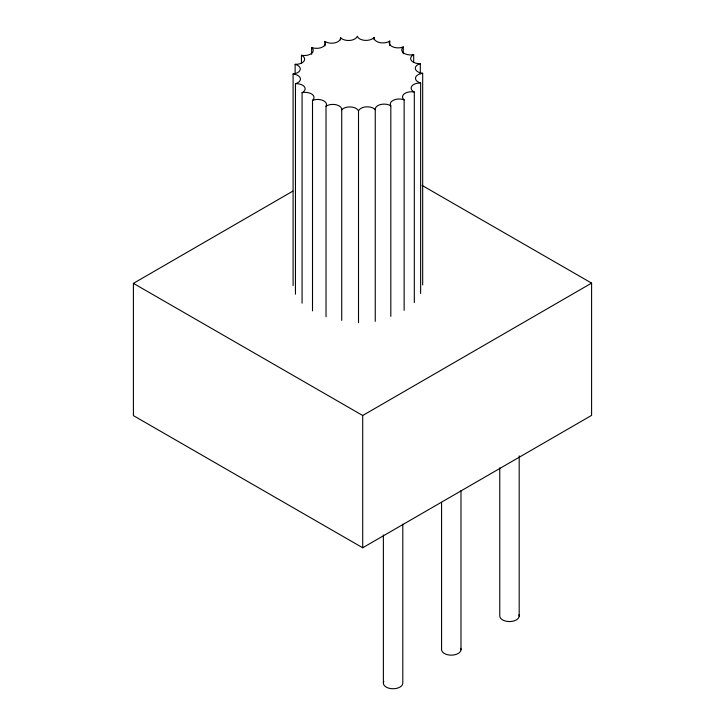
<?xml version="1.0" encoding="UTF-8"?>
<svg xmlns="http://www.w3.org/2000/svg" width="725" height="725" viewBox="0 0 725 725"><rect width="100%" height="100%" fill="white"/><g stroke="black" fill="none" stroke-linecap="round" stroke-linejoin="round"><path stroke-width="1.09" d="M422.068 185.41L591.591 283.112L591.591 415.38L362.708 547.765L133.409 415.624L133.409 283.357L292.837 191.137M362.708 547.765L362.708 415.498L591.591 283.112M133.409 283.357L362.708 415.498M519.182 455.871L519.182 616.205M499.761 467.788L499.761 615.697A9.724 5.61 0 0 0 510.3 621.543A9.724 5.61 0 0 0 518.964 614.746M460.991 490.598L460.991 649.799M441.57 502.507L441.57 649.292A9.724 5.61 0 0 0 452.11 655.137A9.724 5.61 0 0 0 460.774 648.34M301.455 63.193L301.455 55.263A8.89 5.129 0 0 0 311.46 53.496A8.89 5.129 0 0 0 311.623 47.46A8.89 5.129 0 0 0 322.081 47.252A8.89 5.129 0 0 0 324.945 41.443A8.89 5.129 0 0 0 335.14 42.802A8.89 5.129 0 0 0 340.514 37.618A8.89 5.129 0 0 0 349.749 40.446A8.89 5.129 0 0 0 357.262 36.25A8.89 5.129 0 0 0 364.911 40.364A8.89 5.129 0 0 0 374.055 37.428A8.89 5.129 0 0 0 379.601 42.548A8.89 5.129 0 0 0 389.742 41.08A8.89 5.129 0 0 0 392.805 46.853A8.89 5.129 0 0 0 403.263 46.953A8.89 5.129 0 0 0 403.626 52.988A8.89 5.129 0 0 0 413.685 54.638A8.89 5.129 0 0 0 411.338 60.528A8.89 5.129 0 0 0 420.31 63.628A8.89 5.129 0 0 0 415.407 68.957A8.89 5.129 0 0 0 422.675 73.297L422.675 284.925M422.675 73.297A8.89 5.129 0 0 0 415.552 77.72A8.89 5.129 0 0 0 420.636 82.994L420.636 293.489M420.31 63.628L420.31 73.814M420.636 82.994A8.89 5.129 0 0 0 411.764 86.193A8.89 5.129 0 0 0 414.31 92.048L414.31 302.552M413.685 54.638L413.685 62.568M414.31 92.048A8.89 5.129 0 0 0 404.314 93.815A8.89 5.129 0 0 0 404.142 99.86L404.142 310.354M403.263 46.953L403.263 53.741M402.801 524.193L402.801 683.394A9.724 5.61 0 0 1 391.391 688.668A9.724 5.61 0 0 1 383.824 681.446M404.142 99.86A8.89 5.129 0 0 0 393.693 100.068A8.89 5.129 0 0 0 390.82 105.877L390.82 316.372M389.742 41.08L389.742 45.612M383.38 534.978L383.38 682.887M390.82 105.877A8.89 5.129 0 0 0 380.634 104.518A8.89 5.129 0 0 0 375.26 109.702L375.26 321.329M374.055 37.428L374.055 39.694M375.26 109.702A8.89 5.129 0 0 0 366.025 106.865A8.89 5.129 0 0 0 358.513 111.07L358.513 322.697M302.08 303.177L302.08 92.673A8.89 5.129 0 0 1 312.14 94.332A8.89 5.129 0 0 1 312.511 100.367A8.89 5.129 0 0 1 322.969 100.467A8.89 5.129 0 0 1 326.023 106.24A8.89 5.129 0 0 1 336.173 104.772A8.89 5.129 0 0 1 341.72 109.883L341.72 320.387M340.514 37.618L340.514 39.884M326.023 106.24L326.023 316.734M324.945 41.443L324.945 45.965M312.511 100.367L312.511 310.862M311.623 47.46L311.623 54.248M301.455 55.263A8.89 5.129 0 0 1 304.002 61.127A8.89 5.129 0 0 1 295.138 64.326A8.89 5.129 0 0 1 300.222 69.6A8.89 5.129 0 0 1 293.09 74.023A8.89 5.129 0 0 1 300.368 78.354A8.89 5.129 0 0 1 295.456 83.692L295.456 294.187M295.138 64.326L295.138 74.512M293.09 74.023L293.09 285.65M341.72 109.883A8.89 5.129 0 0 1 350.855 106.956A8.89 5.129 0 0 1 358.513 111.07M295.456 83.692A8.89 5.129 0 0 1 304.428 86.792A8.89 5.129 0 0 1 302.08 92.673"/></g></svg>
